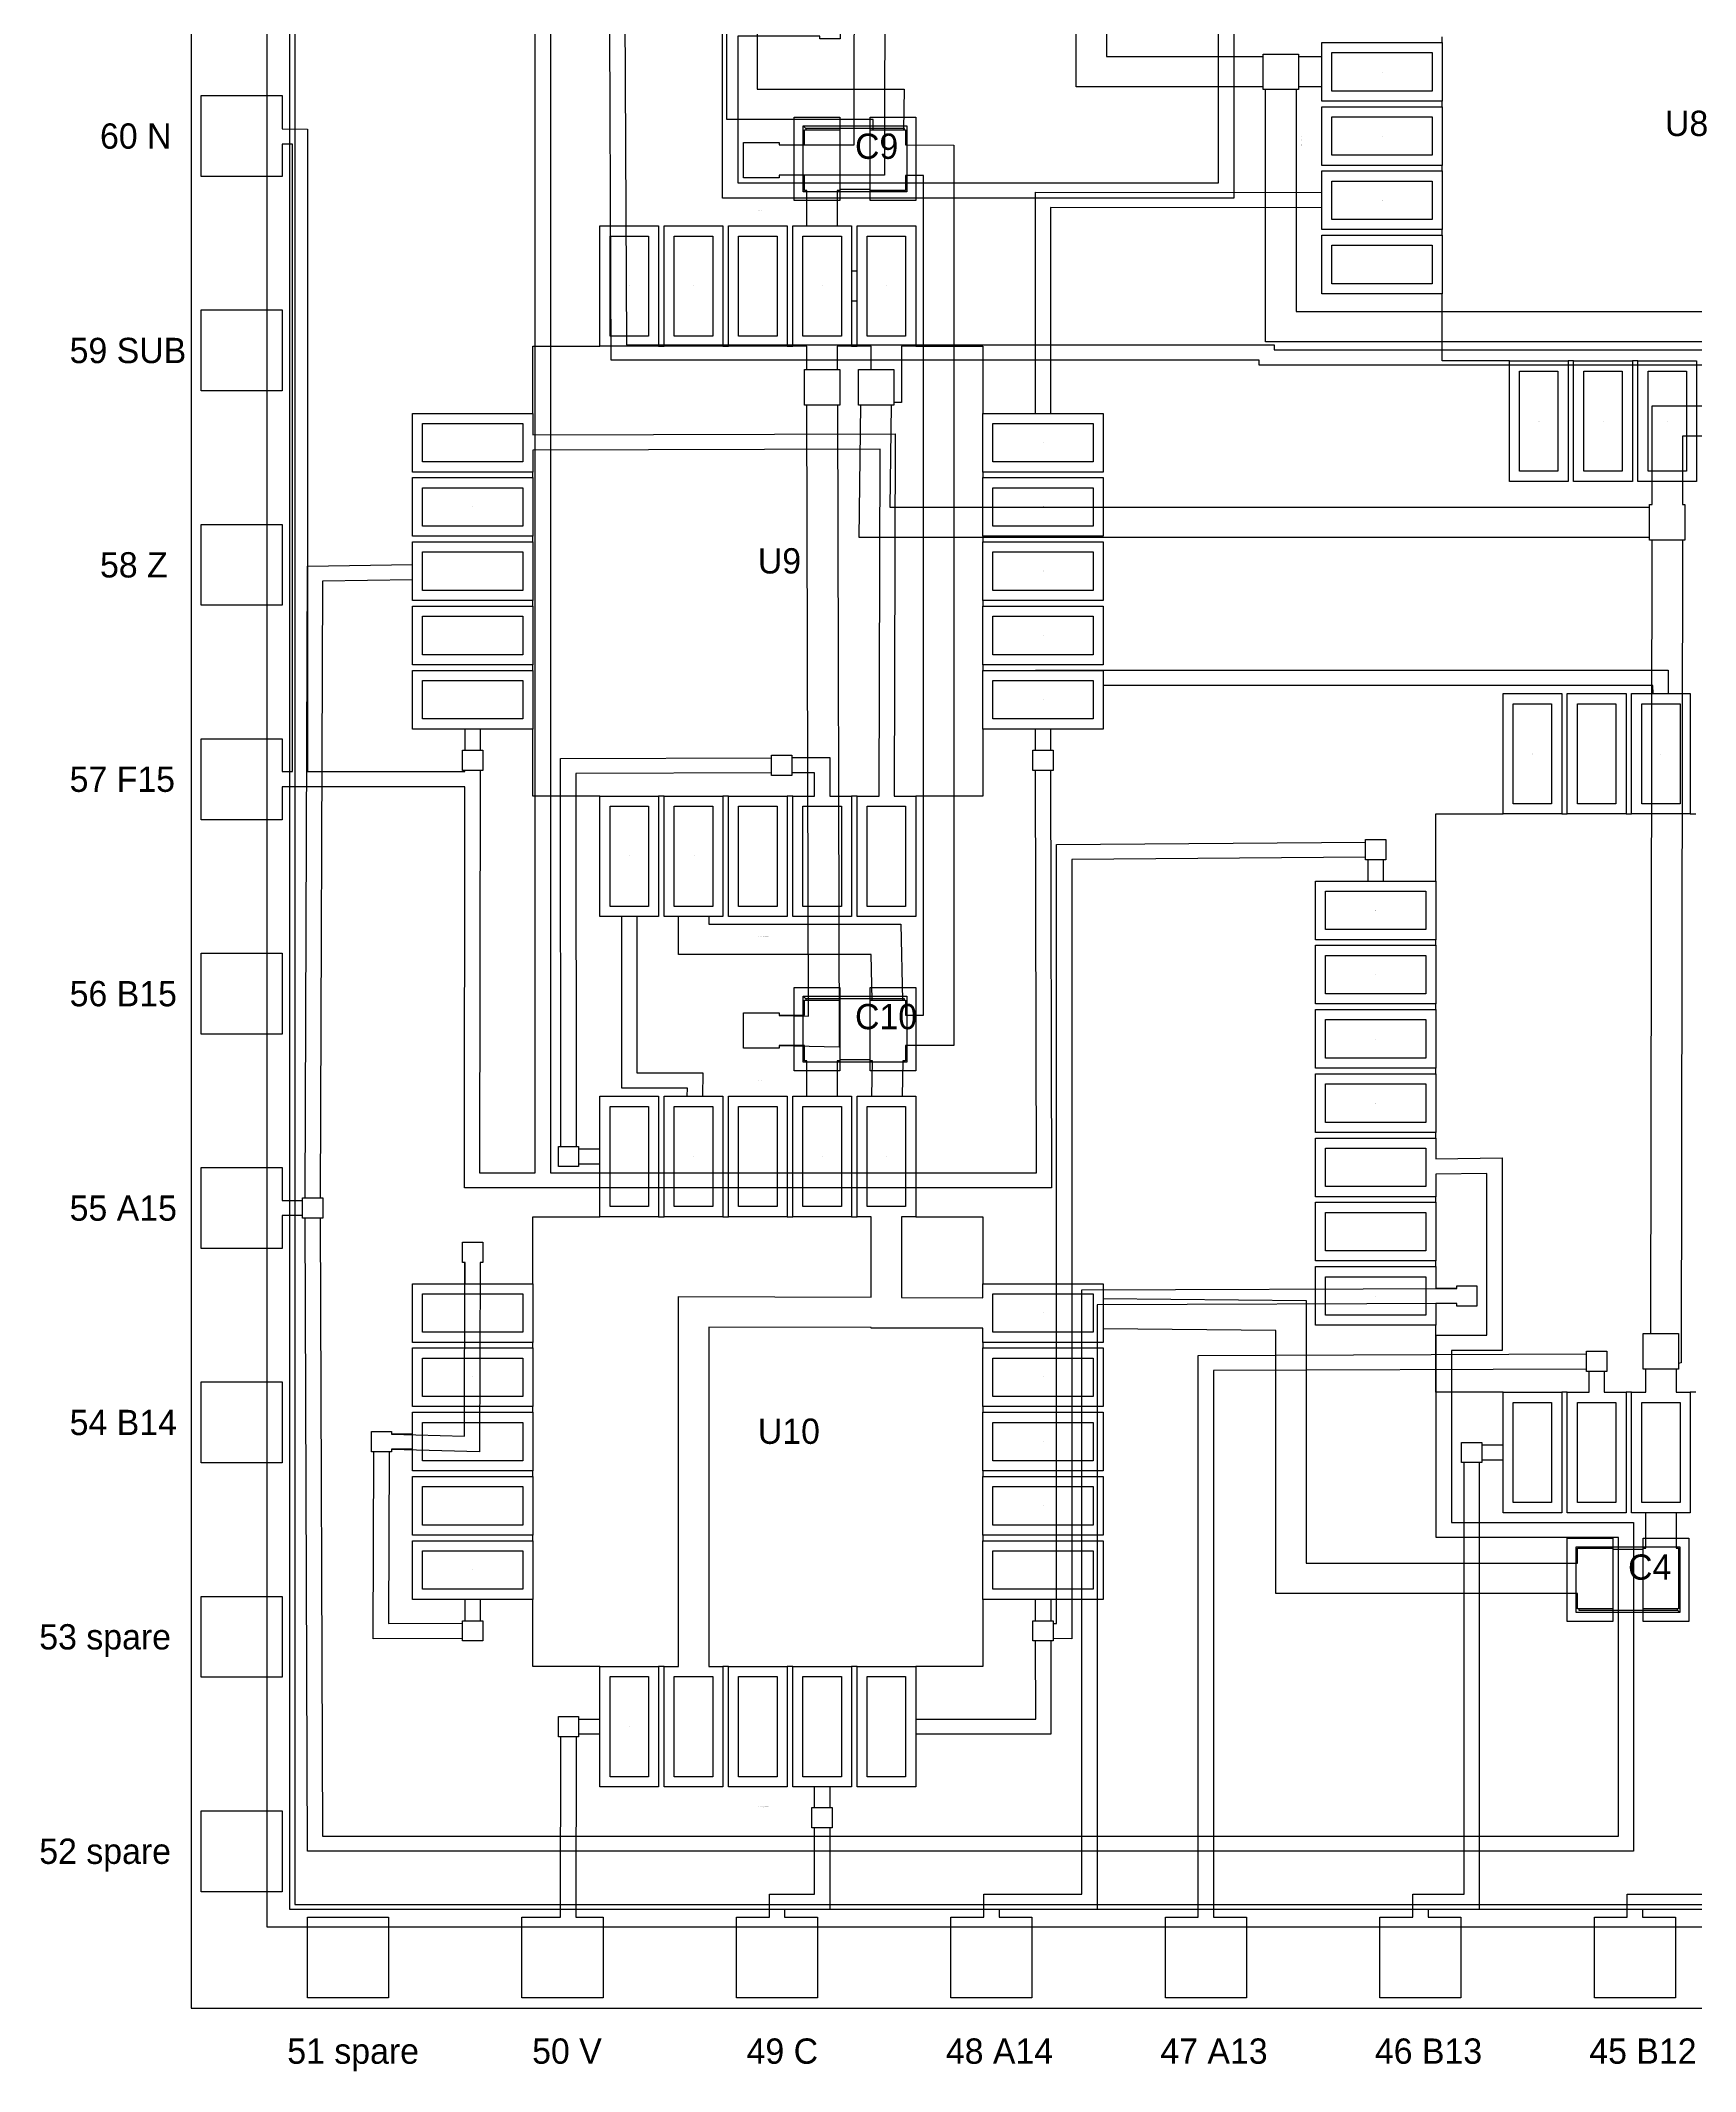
# Model space of a CAD drawing. Extents: x -40 to 39.9, y -38.3 to 38.1.
# Drawn here: x -39.97 to -7.28, y -38.25 to 1.89 of the extents above; entities that cross this region are included whole.
import ezdxf

# ---------------------------------------------------------------- set-up
doc = ezdxf.new("R2010")
doc.units = 0
for name, color, linetype in [('1st Routing Conductor', 2, 'CONTINUOUS'), ('2nd Routing Conductor', 8, 'CONTINUOUS'), ('Chip_wire_Bond', 7, 'CONTINUOUS'), ('Dimention  2', 7, 'CONTINUOUS'), ('Document 1', 7, 'CONTINUOUS'), ('Epoxy', 2, 'CONTINUOUS'), ('RefDes', 7, 'CONTINUOUS'), ('Routing Dielectric', 4, 'CONTINUOUS'), ('substrate utie', 9, 'CONTINUOUS')]:
    doc.layers.add(name, color=color, linetype=linetype)

msp = doc.modelspace()

# ---------------------------------------------------------------- linework, layer by layer
at = {"layer": '1st Routing Conductor', "color": 2}
for points in [[(-26.083, -0.126), (-25.383, -0.126), (-25.383, -0.176), (-23.9, -0.176), (-23.879, 12.842), (-23.928, 12.842), (-23.928, 13.542), (-23.228, 13.542), (-23.228, 12.842), (-23.279, 12.842), (-23.3, -0.776), (-25.383, -0.776), (-25.383, -0.826), (-26.083, -0.826)], [(-28.437, 3.722), (-28.401, -4.128), (-15.6, -4.128), (-15.6, -4.228), (0.8, -4.228), (0.8, 2.372), (-11.699, 2.372), (-11.723, 5.435), (-11.775, 5.435), (-11.775, 5.835), (-11.375, 5.835), (-11.375, 5.435), (-11.423, 5.435), (-11.401, 2.672), (1.1, 2.672), (1.1, -4.528), (-15.9, -4.528), (-15.9, -4.428), (-28.699, -4.428), (-28.737, 3.722), (-28.788, 3.722), (-28.788, 4.122), (-28.388, 4.122), (-28.388, 3.722)], [(-16.4, -1.228), (-26.5, -1.228), (-26.5, 2.272), (-24.578, 2.272), (-24.578, 2.322), (-24.178, 2.322), (-24.178, 1.922), (-24.578, 1.922), (-24.578, 1.972), (-26.2, 1.972), (-26.2, -0.928), (-16.7, -0.928), (-16.7, 3.871), (-13.67, 3.889), (-13.67, 3.94), (-13.27, 3.94), (-13.27, 3.54), (-13.67, 3.54), (-13.67, 3.589), (-16.4, 3.573)], [(-15.77, -4.07), (-15.77, 0.92), (-15.82, 0.92), (-15.82, 1.62), (-15.12, 1.62), (-15.12, 0.92), (-15.17, 0.92), (-15.17, -3.47), (-0.06, -3.47), (-0.06, -3.42), (0.639, -3.42), (0.639, -4.12), (-0.06, -4.12), (-0.06, -4.07)], [(-35.5, -5.038), (-36.8, -5.038), (-36.8, -3.438), (-35.5, -3.438), (-35.2, -3.438), (-35.2, -5.038)], [(-24.832, -5.316), (-24.883, -5.316), (-24.883, -4.616), (-24.183, -4.616), (-24.183, -5.316), (-24.232, -5.316), (-24.199, -18.005), (-25.383, -17.984), (-25.383, -18.028), (-26.083, -18.028), (-26.083, -17.328), (-25.383, -17.328), (-25.383, -17.384), (-24.801, -17.395)], [(-35.5, -7.675), (-35.2, -7.675), (-35.2, -9.275), (-35.5, -9.275), (-36.8, -9.275), (-36.8, -7.675)], [(-25.533, -12.236), (-25.133, -12.236), (-25.133, -12.636), (-25.533, -12.636), (-25.533, -12.587), (-29.4, -12.6), (-29.393, -19.968), (-29.343, -19.968), (-29.343, -20.368), (-29.743, -20.368), (-29.743, -19.968), (-29.693, -19.968), (-29.7, -12.3), (-25.533, -12.287)], [(-19.6, -29.703), (-19.968, -29.696), (-19.968, -29.743), (-20.368, -29.743), (-20.368, -29.343), (-19.968, -29.343), (-19.968, -29.396), (-19.9, -29.397), (-19.9, -14.001), (-13.795, -13.955), (-13.795, -13.904), (-13.395, -13.904), (-13.395, -14.304), (-13.795, -14.304), (-13.795, -14.255), (-19.6, -14.299)], [(-35.5, -17.75), (-36.8, -17.75), (-36.8, -16.15), (-35.5, -16.15), (-35.2, -16.15), (-35.2, -17.75)], [(-36.8, -21.988), (-36.8, -20.388), (-35.5, -20.388), (-35.2, -20.388), (-35.2, -21.038), (-34.8, -21.038), (-34.8, -20.988), (-34.4, -20.988), (-34.4, -21.388), (-34.8, -21.388), (-34.8, -21.338), (-35.2, -21.338), (-35.2, -21.988), (-35.5, -21.988)], [(-33.438, -26.003), (-33.438, -25.603), (-33.038, -25.603), (-33.038, -25.658), (-31.6, -25.696), (-31.589, -22.263), (-31.638, -22.263), (-31.638, -21.863), (-31.238, -21.863), (-31.238, -22.263), (-31.289, -22.263), (-31.3, -26.004), (-33.038, -25.958), (-33.038, -26.003), (-33.089, -26.003), (-33.1, -29.399), (-31.638, -29.394), (-31.638, -29.343), (-31.238, -29.343), (-31.238, -29.743), (-31.638, -29.743), (-31.638, -29.694), (-33.4, -29.701), (-33.389, -26.003)], [(-21.338, -34.75), (-19.4, -34.75), (-19.4, -22.801), (-11.995, -22.775), (-11.995, -22.724), (-11.595, -22.724), (-11.595, -23.124), (-11.995, -23.124), (-11.995, -23.075), (-19.1, -23.099), (-19.1, -35.05), (-21.038, -35.05), (-21.038, -35.2), (-20.388, -35.2), (-20.388, -35.5), (-20.388, -36.8), (-21.988, -36.8), (-21.988, -35.5), (-21.988, -35.2), (-21.338, -35.2)], [(-17.1, -24.101), (-9.43, -24.07), (-9.43, -24.019), (-9.03, -24.019), (-9.03, -24.419), (-9.43, -24.419), (-9.43, -24.37), (-16.8, -24.399), (-16.8, -35.2), (-16.15, -35.2), (-16.15, -35.5), (-16.15, -36.8), (-17.75, -36.8), (-17.75, -35.5), (-17.75, -35.2), (-17.1, -35.2)], [(-36.8, -26.225), (-36.8, -24.625), (-35.5, -24.625), (-35.2, -24.625), (-35.2, -26.225), (-35.5, -26.225)], [(-11.85, -34.75), (-11.85, -26.219), (-11.9, -26.219), (-11.9, -25.819), (-11.5, -25.819), (-11.5, -26.219), (-11.55, -26.219), (-11.55, -35.05), (-12.562, -35.05), (-12.562, -35.2), (-11.912, -35.2), (-11.912, -35.5), (-11.912, -36.8), (-13.512, -36.8), (-13.512, -35.5), (-13.512, -35.2), (-12.862, -35.2), (-12.862, -34.75)], [(-8.625, -35.2), (-8.625, -34.75), (-5.57, -34.75), (-5.57, -28.019), (-5.62, -28.019), (-5.62, -27.619), (-5.22, -27.619), (-5.22, -28.019), (-5.27, -28.019), (-5.27, -35.05), (-8.325, -35.05), (-8.325, -35.2), (-7.675, -35.2), (-7.675, -35.5), (-7.675, -36.8), (-9.275, -36.8), (-9.275, -35.5), (-9.275, -35.2)], [(-35.2, -30.462), (-35.5, -30.462), (-36.8, -30.462), (-36.8, -28.862), (-35.5, -28.862), (-35.2, -28.862)], [(-29.699, -35.2), (-29.693, -31.638), (-29.743, -31.638), (-29.743, -31.238), (-29.343, -31.238), (-29.343, -31.638), (-29.393, -31.638), (-29.399, -35.2), (-28.862, -35.2), (-28.862, -35.5), (-28.862, -36.8), (-30.463, -36.8), (-30.463, -35.5), (-30.463, -35.2)], [(-36.8, -33.1), (-35.5, -33.1), (-35.2, -33.1), (-35.2, -34.7), (-35.5, -34.7), (-36.8, -34.7)], [(-24.683, -33.438), (-24.733, -33.438), (-24.733, -33.038), (-24.333, -33.038), (-24.333, -33.438), (-24.383, -33.438), (-24.383, -35.05), (-25.275, -35.05), (-25.275, -35.2), (-24.625, -35.2), (-24.625, -35.5), (-24.625, -36.8), (-26.225, -36.8), (-26.225, -35.5), (-26.225, -35.2), (-25.575, -35.2), (-25.575, -34.75), (-24.683, -34.75)], [(-34.7, -36.8), (-34.7, -35.5), (-34.7, -35.2), (-33.1, -35.2), (-33.1, -35.5), (-33.1, -36.8)]]:
    msp.add_lwpolyline(points, close=True, dxfattribs=at)
for points in [[(-29.9, 5.209), (-29.9, -20.491), (-20.3, -20.491), (-20.318, -12.541), (-20.368, -12.541), (-20.368, -12.141), (-19.968, -12.141), (-19.968, -12.541), (-20.018, -12.541), (-20, -20.791), (-30.2, -20.791), (-31.6, -20.791), (-31.589, -12.862), (-34.7, -12.862), (-35.2, -12.862), (-35.2, -13.512), (-35.5, -13.512), (-36.8, -13.512), (-36.8, -11.912), (-35.5, -11.912), (-35.2, -11.912), (-35.2, -12.562), (-35, -12.562), (-35, -0.161), (-35.2, -0.159), (-35.2, -0.8), (-35.5, -0.8), (-36.8, -0.8), (-36.8, 0.8), (-35.5, 0.8), (-35.2, 0.8), (-35.2, 0.141), (-34.7, 0.137), (-34.7, -12.562), (-31.595, -12.562), (-31.595, -12.541), (-31.638, -12.541), (-31.638, -12.141), (-31.238, -12.141), (-31.238, -12.541), (-31.288, -12.541), (-31.3, -20.491), (-30.2, -20.491), (-30.2, 5.509)], [(-4.245, -5.935), (-7.535, -5.935), (-7.535, -7.285), (-7.485, -7.285), (-7.485, -7.985), (-7.536, -7.985), (-7.56, -24.248), (-7.61, -24.258), (-7.61, -24.369), (-8.31, -24.369), (-8.31, -23.669), (-8.159, -23.669), (-8.136, -7.985), (-8.185, -7.985), (-8.185, -7.935), (-23.804, -7.935), (-23.768, -5.316), (-23.813, -5.316), (-23.813, -4.616), (-23.113, -4.616), (-23.113, -5.316), (-23.168, -5.316), (-23.196, -7.335), (-8.185, -7.335), (-8.185, -7.285), (-8.135, -7.285), (-8.135, -5.335), (-4.245, -5.335)]]:
    msp.add_lwpolyline(points, dxfattribs=at)
at = {"layer": '2nd Routing Conductor', "color": 8}
for points in [[(-18.913, 5.267), (-18.913, 1.57), (-15.82, 1.57), (-15.82, 1.62), (-15.12, 1.62), (-15.12, 1.57), (-14.66, 1.57), (-14.66, 1.85), (-12.28, 1.85), (-12.28, 0.69), (-14.66, 0.69), (-14.66, 0.97), (-15.12, 0.97), (-15.12, 0.92), (-15.82, 0.92), (-15.82, 0.97), (-19.513, 0.97), (-19.513, 5.267)], [(-25.818, 2.732), (-25.818, 0.924), (-22.914, 0.924), (-22.925, 0.124), (-22.883, 0.124), (-22.883, -0.177), (-21.933, -0.179), (-21.933, -17.978), (-22.883, -17.978), (-22.883, -18.278), (-22.94, -18.278), (-22.949, -18.978), (-22.683, -18.978), (-22.683, -21.358), (-22.963, -21.358), (-22.963, -22.953), (-21.358, -22.959), (-21.358, -22.683), (-18.978, -22.683), (-18.978, -22.974), (-14.968, -23.012), (-14.968, -28.209), (-9.61, -28.209), (-9.61, -27.909), (-8.91, -27.909), (-8.91, -29.109), (-9.61, -29.109), (-9.61, -28.809), (-15.568, -28.809), (-15.568, -23.606), (-18.978, -23.574), (-18.978, -23.843), (-21.358, -23.843), (-21.358, -23.563), (-23.563, -23.563), (-23.563, -23.551), (-26.773, -23.539), (-26.773, -30.248), (-26.493, -30.248), (-26.493, -32.628), (-27.653, -32.628), (-27.653, -30.248), (-27.373, -30.248), (-27.373, -22.937), (-23.563, -22.951), (-23.563, -21.358), (-23.843, -21.358), (-23.843, -18.978), (-23.549, -18.978), (-23.54, -18.278), (-23.583, -18.278), (-23.583, -17.078), (-23.546, -17.078), (-23.566, -16.178), (-27.373, -16.178), (-27.373, -15.426), (-27.653, -15.426), (-27.653, -13.046), (-26.493, -13.046), (-26.493, -15.426), (-26.773, -15.426), (-26.773, -15.578), (-22.98, -15.578), (-22.946, -17.078), (-22.883, -17.078), (-22.883, -17.378), (-22.533, -17.378), (-22.533, -0.777), (-22.883, -0.777), (-22.883, -1.076), (-23.583, -1.076), (-23.583, 0.124), (-23.525, 0.124), (-23.522, 0.324), (-26.418, 0.324), (-26.418, 2.732)]]:
    msp.add_lwpolyline(points, dxfattribs=at)
for points in [[(-12.28, 0.58), (-12.28, -0.58), (-14.66, -0.58), (-14.66, 0.58)], [(-24.883, 0.124), (-24.183, 0.124), (-24.183, -1.076), (-24.233, -1.076), (-24.233, -1.776), (-23.953, -1.776), (-23.953, -2.666), (-23.843, -2.666), (-23.843, -1.776), (-22.683, -1.776), (-22.683, -4.156), (-22.963, -4.156), (-22.963, -5.266), (-23.113, -5.266), (-23.113, -5.316), (-23.813, -5.316), (-23.813, -4.616), (-23.563, -4.616), (-23.563, -4.156), (-23.843, -4.156), (-23.843, -3.266), (-23.953, -3.266), (-23.953, -4.156), (-24.233, -4.156), (-24.233, -4.616), (-24.183, -4.616), (-24.183, -5.316), (-24.883, -5.316), (-24.883, -4.616), (-24.833, -4.616), (-24.833, -4.156), (-25.113, -4.156), (-25.113, -1.776), (-24.833, -1.776), (-24.833, -1.076), (-24.883, -1.076), (-24.883, -0.776), (-25.383, -0.776), (-25.383, -0.826), (-26.083, -0.826), (-26.083, -0.126), (-25.383, -0.126), (-25.383, -0.176), (-24.883, -0.176)], [(-14.66, -0.69), (-12.28, -0.69), (-12.28, -1.85), (-14.66, -1.85), (-14.66, -1.418), (-20.018, -1.411), (-20.018, -5.481), (-18.978, -5.481), (-18.978, -6.641), (-21.358, -6.641), (-21.358, -5.481), (-20.318, -5.481), (-20.318, -1.111), (-14.66, -1.118)], [(-28.923, -1.776), (-27.763, -1.776), (-27.763, -4.156), (-28.923, -4.156)], [(-27.653, -1.776), (-26.493, -1.776), (-26.493, -4.156), (-27.653, -4.156)], [(-26.383, -1.776), (-25.223, -1.776), (-25.223, -4.156), (-26.383, -4.156)], [(-12.28, -1.96), (-12.28, -3.12), (-14.66, -3.12), (-14.66, -1.96)], [(-9.795, -4.445), (-9.795, -6.825), (-10.955, -6.825), (-10.955, -4.445)], [(-8.525, -4.445), (-8.525, -6.825), (-9.685, -6.825), (-9.685, -4.445)], [(-8.415, -6.825), (-8.415, -4.445), (-7.255, -4.445), (-7.255, -6.825), (-7.535, -6.825), (-7.535, -7.285), (-7.485, -7.285), (-7.485, -7.985), (-8.185, -7.985), (-8.185, -7.285), (-8.135, -7.285), (-8.135, -6.825)], [(-30.248, -6.641), (-32.628, -6.641), (-32.628, -5.481), (-30.248, -5.481), (-30.248, -5.907), (-23.088, -5.886), (-23.109, -13.046), (-22.683, -13.046), (-22.683, -15.426), (-23.843, -15.426), (-23.843, -13.046), (-23.409, -13.046), (-23.388, -6.186), (-30.248, -6.207)], [(-32.628, -6.751), (-30.248, -6.751), (-30.248, -7.911), (-32.628, -7.911)], [(-21.358, -6.751), (-18.978, -6.751), (-18.978, -7.911), (-21.358, -7.911)], [(-32.628, -8.47), (-32.628, -8.021), (-30.248, -8.021), (-30.248, -9.181), (-32.628, -9.181), (-32.628, -8.77), (-34.401, -8.798), (-34.449, -20.988), (-34.4, -20.988), (-34.4, -21.388), (-34.449, -21.388), (-34.401, -33.6), (-8.8, -33.6), (-8.8, -27.7), (-12.4, -27.7), (-12.4, -23.7), (-11.4, -23.7), (-11.4, -20.502), (-12.405, -20.517), (-12.405, -20.964), (-14.785, -20.964), (-14.785, -19.804), (-12.405, -19.804), (-12.405, -20.217), (-11.1, -20.198), (-11.1, -24), (-12.1, -24), (-12.1, -27.4), (-8.5, -27.4), (-8.5, -33.9), (-34.699, -33.9), (-34.749, -21.388), (-34.8, -21.388), (-34.8, -20.988), (-34.749, -20.988), (-34.699, -8.502)], [(-21.358, -8.021), (-18.978, -8.021), (-18.978, -9.181), (-21.358, -9.181)], [(-32.628, -9.291), (-30.248, -9.291), (-30.248, -10.451), (-32.628, -10.451)], [(-21.358, -9.291), (-18.978, -9.291), (-18.978, -10.451), (-21.358, -10.451)], [(-32.628, -10.561), (-30.248, -10.561), (-30.248, -11.721), (-31.288, -11.721), (-31.288, -12.141), (-31.238, -12.141), (-31.238, -12.541), (-31.638, -12.541), (-31.638, -12.141), (-31.588, -12.141), (-31.588, -11.721), (-32.628, -11.721)], [(-20.018, -12.141), (-19.968, -12.141), (-19.968, -12.541), (-20.368, -12.541), (-20.368, -12.141), (-20.318, -12.141), (-20.318, -11.721), (-21.358, -11.721), (-21.358, -10.561), (-20.318, -10.561), (-20.318, -10.559), (-7.819, -10.559), (-7.816, -11.019), (-7.38, -11.019), (-7.38, -13.399), (-8.54, -13.399), (-8.54, -11.019), (-8.116, -11.019), (-8.117, -10.859), (-18.978, -10.859), (-18.978, -11.721), (-20.018, -11.721)], [(-9.92, -13.399), (-11.08, -13.399), (-11.08, -11.019), (-9.92, -11.019)], [(-8.65, -13.399), (-9.81, -13.399), (-9.81, -11.019), (-8.65, -11.019)], [(-25.133, -12.286), (-24.383, -12.286), (-24.383, -13.046), (-23.953, -13.046), (-23.953, -15.426), (-25.113, -15.426), (-25.113, -13.046), (-24.683, -13.046), (-24.683, -12.586), (-25.133, -12.586), (-25.133, -12.636), (-25.533, -12.636), (-25.533, -12.236), (-25.133, -12.236)], [(-28.493, -15.426), (-28.923, -15.426), (-28.923, -13.046), (-27.763, -13.046), (-27.763, -15.426), (-28.193, -15.426), (-28.193, -18.518), (-26.89, -18.518), (-26.899, -18.978), (-26.493, -18.978), (-26.493, -21.358), (-27.653, -21.358), (-27.653, -18.978), (-27.199, -18.978), (-27.196, -18.818), (-28.493, -18.818)], [(-26.383, -13.046), (-25.223, -13.046), (-25.223, -15.426), (-26.383, -15.426)], [(-13.395, -14.304), (-13.445, -14.304), (-13.445, -14.724), (-12.405, -14.724), (-12.405, -15.884), (-14.785, -15.884), (-14.785, -14.724), (-13.745, -14.724), (-13.745, -14.304), (-13.795, -14.304), (-13.795, -13.904), (-13.395, -13.904)], [(-12.405, -17.154), (-14.785, -17.154), (-14.785, -15.994), (-12.405, -15.994)], [(-24.883, -17.078), (-24.183, -17.078), (-24.183, -18.278), (-24.233, -18.278), (-24.233, -18.978), (-23.953, -18.978), (-23.953, -21.358), (-25.113, -21.358), (-25.113, -18.978), (-24.833, -18.978), (-24.833, -18.278), (-24.883, -18.278), (-24.883, -17.978), (-25.383, -17.978), (-25.383, -18.028), (-26.083, -18.028), (-26.083, -17.328), (-25.383, -17.328), (-25.383, -17.378), (-24.883, -17.378)], [(-12.405, -18.424), (-14.785, -18.424), (-14.785, -17.264), (-12.405, -17.264)], [(-12.405, -19.694), (-14.785, -19.694), (-14.785, -18.534), (-12.405, -18.534)], [(-27.763, -21.358), (-28.923, -21.358), (-28.923, -20.318), (-29.343, -20.318), (-29.343, -20.368), (-29.743, -20.368), (-29.743, -19.968), (-29.343, -19.968), (-29.343, -20.018), (-28.923, -20.018), (-28.923, -18.978), (-27.763, -18.978)], [(-26.383, -18.978), (-25.223, -18.978), (-25.223, -21.358), (-26.383, -21.358)], [(-12.405, -22.234), (-14.785, -22.234), (-14.785, -21.074), (-12.405, -21.074)], [(-31.638, -21.863), (-31.238, -21.863), (-31.238, -22.263), (-31.288, -22.263), (-31.288, -22.683), (-30.248, -22.683), (-30.248, -23.843), (-32.628, -23.843), (-32.628, -22.683), (-31.588, -22.683), (-31.588, -22.263), (-31.638, -22.263)], [(-11.995, -22.724), (-11.595, -22.724), (-11.595, -23.124), (-11.995, -23.124), (-11.995, -23.074), (-12.405, -23.074), (-12.405, -23.504), (-14.785, -23.504), (-14.785, -22.344), (-12.405, -22.344), (-12.405, -22.774), (-11.995, -22.774)], [(-8.26, -24.369), (-8.31, -24.369), (-8.31, -23.669), (-7.61, -23.669), (-7.61, -24.369), (-7.66, -24.369), (-7.66, -24.829), (-7.38, -24.829), (-7.38, -27.209), (-7.66, -27.209), (-7.66, -27.909), (-7.61, -27.909), (-7.61, -29.109), (-8.31, -29.109), (-8.31, -27.909), (-8.26, -27.909), (-8.26, -27.209), (-8.54, -27.209), (-8.54, -24.829), (-8.26, -24.829)], [(-32.628, -23.953), (-30.248, -23.953), (-30.248, -25.113), (-32.628, -25.113)], [(-21.358, -23.953), (-18.978, -23.953), (-18.978, -25.113), (-21.358, -25.113)], [(-9.03, -24.419), (-9.08, -24.419), (-9.08, -24.829), (-8.65, -24.829), (-8.65, -27.209), (-9.81, -27.209), (-9.81, -24.829), (-9.38, -24.829), (-9.38, -24.419), (-9.43, -24.419), (-9.43, -24.019), (-9.03, -24.019)], [(-11.5, -25.869), (-11.08, -25.869), (-11.08, -24.829), (-9.92, -24.829), (-9.92, -27.209), (-11.08, -27.209), (-11.08, -26.169), (-11.5, -26.169), (-11.5, -26.219), (-11.9, -26.219), (-11.9, -25.819), (-11.5, -25.819)], [(-32.628, -25.953), (-33.038, -25.953), (-33.038, -26.003), (-33.438, -26.003), (-33.438, -25.603), (-33.038, -25.603), (-33.038, -25.653), (-32.628, -25.653), (-32.628, -25.223), (-30.248, -25.223), (-30.248, -26.383), (-32.628, -26.383)], [(-21.358, -25.223), (-18.978, -25.223), (-18.978, -26.383), (-21.358, -26.383)], [(-32.628, -26.493), (-30.248, -26.493), (-30.248, -27.653), (-32.628, -27.653)], [(-21.358, -26.493), (-18.978, -26.493), (-18.978, -27.653), (-21.358, -27.653)], [(-31.288, -29.343), (-31.238, -29.343), (-31.238, -29.743), (-31.638, -29.743), (-31.638, -29.343), (-31.588, -29.343), (-31.588, -28.923), (-32.628, -28.923), (-32.628, -27.763), (-30.248, -27.763), (-30.248, -28.923), (-31.288, -28.923)], [(-20.318, -28.923), (-21.358, -28.923), (-21.358, -27.763), (-18.978, -27.763), (-18.978, -28.923), (-20.017, -28.923), (-20.016, -29.343), (-19.968, -29.343), (-19.968, -29.743), (-20.016, -29.743), (-20.013, -31.588), (-22.683, -31.588), (-22.683, -32.628), (-23.843, -32.628), (-23.843, -30.248), (-22.683, -30.248), (-22.683, -31.288), (-20.313, -31.288), (-20.316, -29.743), (-20.368, -29.743), (-20.368, -29.343), (-20.318, -29.343)], [(-29.343, -31.638), (-29.743, -31.638), (-29.743, -31.238), (-29.343, -31.238), (-29.343, -31.288), (-28.923, -31.288), (-28.923, -30.248), (-27.763, -30.248), (-27.763, -32.628), (-28.923, -32.628), (-28.923, -31.588), (-29.343, -31.588)], [(-26.383, -30.248), (-25.223, -30.248), (-25.223, -32.628), (-26.383, -32.628)], [(-24.383, -33.038), (-24.333, -33.038), (-24.333, -33.438), (-24.733, -33.438), (-24.733, -33.038), (-24.683, -33.038), (-24.683, -32.628), (-25.113, -32.628), (-25.113, -30.248), (-23.953, -30.248), (-23.953, -32.628), (-24.383, -32.628)]]:
    msp.add_lwpolyline(points, close=True, dxfattribs=at)
at = {"layer": 'Chip_wire_Bond', "color": 7}
for points in [[(-14.46, 1.65), (-12.48, 1.65), (-12.48, 0.89), (-14.46, 0.89)], [(-14.46, 0.38), (-12.48, 0.38), (-12.48, -0.38), (-14.46, -0.38)], [(-14.46, -0.89), (-12.48, -0.89), (-12.48, -1.65), (-14.46, -1.65)], [(-28.723, -3.956), (-28.723, -1.976), (-27.963, -1.976), (-27.963, -3.956)], [(-26.693, -3.956), (-27.453, -3.956), (-27.453, -1.976), (-26.693, -1.976)], [(-26.183, -3.956), (-26.183, -1.976), (-25.423, -1.976), (-25.423, -3.956)], [(-24.913, -3.956), (-24.913, -1.976), (-24.153, -1.976), (-24.153, -3.956)], [(-23.643, -3.956), (-23.643, -1.976), (-22.883, -1.976), (-22.883, -3.956)], [(-14.46, -2.16), (-12.48, -2.16), (-12.48, -2.92), (-14.46, -2.92)], [(-10.755, -4.645), (-9.995, -4.645), (-9.995, -6.625), (-10.755, -6.625)], [(-9.485, -4.645), (-8.725, -4.645), (-8.725, -6.625), (-9.485, -6.625)], [(-8.215, -6.625), (-8.215, -4.645), (-7.455, -4.645), (-7.455, -6.625)], [(-32.428, -6.441), (-32.428, -5.681), (-30.448, -5.681), (-30.448, -6.441)], [(-21.158, -6.441), (-21.158, -5.681), (-19.178, -5.681), (-19.178, -6.441)], [(-32.428, -7.711), (-32.428, -6.951), (-30.448, -6.951), (-30.448, -7.711)], [(-21.158, -7.711), (-21.158, -6.951), (-19.178, -6.951), (-19.178, -7.711)], [(-32.428, -8.981), (-32.428, -8.221), (-30.448, -8.221), (-30.448, -8.981)], [(-21.158, -8.981), (-21.158, -8.221), (-19.178, -8.221), (-19.178, -8.981)], [(-32.428, -10.251), (-32.428, -9.491), (-30.448, -9.491), (-30.448, -10.251)], [(-21.158, -10.251), (-21.158, -9.491), (-19.178, -9.491), (-19.178, -10.251)], [(-32.428, -11.521), (-32.428, -10.761), (-30.448, -10.761), (-30.448, -11.521)], [(-21.158, -11.521), (-21.158, -10.761), (-19.178, -10.761), (-19.178, -11.521)], [(-10.12, -11.219), (-10.12, -13.199), (-10.88, -13.199), (-10.88, -11.219)], [(-9.61, -11.219), (-8.85, -11.219), (-8.85, -13.199), (-9.61, -13.199)], [(-7.58, -11.219), (-7.58, -13.199), (-8.34, -13.199), (-8.34, -11.219)], [(-28.723, -15.226), (-28.723, -13.246), (-27.963, -13.246), (-27.963, -15.226)], [(-27.453, -15.226), (-27.453, -13.246), (-26.693, -13.246), (-26.693, -15.226)], [(-26.183, -15.226), (-26.183, -13.246), (-25.423, -13.246), (-25.423, -15.226)], [(-24.913, -15.226), (-24.913, -13.246), (-24.153, -13.246), (-24.153, -15.226)], [(-23.643, -15.226), (-23.643, -13.246), (-22.883, -13.246), (-22.883, -15.226)], [(-12.605, -14.924), (-12.605, -15.684), (-14.585, -15.684), (-14.585, -14.924)], [(-12.605, -16.194), (-12.605, -16.954), (-14.585, -16.954), (-14.585, -16.194)], [(-12.605, -17.464), (-12.605, -18.224), (-14.585, -18.224), (-14.585, -17.464)], [(-12.605, -18.734), (-12.605, -19.494), (-14.585, -19.494), (-14.585, -18.734)], [(-28.723, -21.158), (-28.723, -19.178), (-27.963, -19.178), (-27.963, -21.158)], [(-27.453, -21.158), (-27.453, -19.178), (-26.693, -19.178), (-26.693, -21.158)], [(-26.183, -21.158), (-26.183, -19.178), (-25.423, -19.178), (-25.423, -21.158)], [(-24.153, -21.158), (-24.913, -21.158), (-24.913, -19.178), (-24.153, -19.178)], [(-23.643, -21.158), (-23.643, -19.178), (-22.883, -19.178), (-22.883, -21.158)], [(-14.585, -20.004), (-12.605, -20.004), (-12.605, -20.764), (-14.585, -20.764)], [(-12.605, -21.274), (-12.605, -22.034), (-14.585, -22.034), (-14.585, -21.274)], [(-12.605, -22.544), (-12.605, -23.304), (-14.585, -23.304), (-14.585, -22.544)], [(-32.428, -23.643), (-32.428, -22.883), (-30.448, -22.883), (-30.448, -23.643)], [(-21.158, -23.643), (-21.158, -22.883), (-19.178, -22.883), (-19.178, -23.643)], [(-32.428, -24.913), (-32.428, -24.153), (-30.448, -24.153), (-30.448, -24.913)], [(-21.158, -24.913), (-21.158, -24.153), (-19.178, -24.153), (-19.178, -24.913)], [(-10.12, -25.029), (-10.12, -27.009), (-10.88, -27.009), (-10.88, -25.029)], [(-8.85, -25.029), (-8.85, -27.009), (-9.61, -27.009), (-9.61, -25.029)], [(-7.58, -25.029), (-7.58, -27.009), (-8.34, -27.009), (-8.34, -25.029)], [(-30.448, -26.183), (-32.428, -26.183), (-32.428, -25.423), (-30.448, -25.423)], [(-21.158, -26.183), (-21.158, -25.423), (-19.178, -25.423), (-19.178, -26.183)], [(-32.428, -27.453), (-32.428, -26.693), (-30.448, -26.693), (-30.448, -27.453)], [(-21.158, -27.453), (-21.158, -26.693), (-19.178, -26.693), (-19.178, -27.453)], [(-32.428, -28.723), (-32.428, -27.963), (-30.448, -27.963), (-30.448, -28.723)], [(-21.158, -28.723), (-21.158, -27.963), (-19.178, -27.963), (-19.178, -28.723)], [(-28.723, -32.428), (-28.723, -30.448), (-27.963, -30.448), (-27.963, -32.428)], [(-27.453, -32.428), (-27.453, -30.448), (-26.693, -30.448), (-26.693, -32.428)], [(-25.423, -32.428), (-26.183, -32.428), (-26.183, -30.448), (-25.423, -30.448)], [(-24.913, -32.428), (-24.913, -30.448), (-24.153, -30.448), (-24.153, -32.428)], [(-23.643, -32.428), (-23.643, -30.448), (-22.883, -30.448), (-22.883, -32.428)]]:
    msp.add_lwpolyline(points, close=True, dxfattribs=at)
at = {"layer": 'Dimention  2', "color": 7}
for points in [[(-7.255, -6.825), (-8.415, -6.825), (-8.415, -4.445), (-8.525, -4.445), (-8.525, -6.825), (-9.685, -6.825), (-9.685, -4.445), (-9.795, -4.445), (-9.795, -6.825), (-10.955, -6.825), (-10.955, -4.445), (-12.28, -4.445), (-12.28, -3.12), (-14.66, -3.12), (-14.66, -1.96), (-12.28, -1.96), (-12.28, -1.85), (-14.66, -1.85), (-14.66, -0.69), (-12.28, -0.69), (-12.28, -0.58), (-14.66, -0.58), (-14.66, 0.58), (-12.28, 0.58), (-12.28, 0.69), (-14.66, 0.69), (-14.66, 1.85), (-12.28, 1.85), (-12.28, 1.96)], [(-7.27, -24.829), (-7.38, -24.829), (-7.38, -27.209), (-8.54, -27.209), (-8.54, -24.829), (-8.65, -24.829), (-8.65, -27.209), (-9.81, -27.209), (-9.81, -24.829), (-9.92, -24.829), (-9.92, -27.209), (-11.08, -27.209), (-11.08, -24.829), (-12.405, -24.829), (-12.405, -23.504), (-14.785, -23.504), (-14.785, -22.344), (-12.405, -22.344), (-12.405, -22.234), (-14.785, -22.234), (-14.785, -21.074), (-12.405, -21.074), (-12.405, -20.964), (-14.785, -20.964), (-14.785, -19.804), (-12.405, -19.804), (-12.405, -19.694), (-14.785, -19.694), (-14.785, -18.534), (-12.405, -18.534), (-12.405, -18.424), (-14.785, -18.424), (-14.785, -17.264), (-12.405, -17.264), (-12.405, -17.154), (-14.785, -17.154), (-14.785, -15.994), (-12.405, -15.994), (-12.405, -15.884), (-14.785, -15.884), (-14.785, -14.724), (-12.405, -14.724), (-12.405, -13.399), (-11.08, -13.399), (-11.08, -11.019), (-9.92, -11.019), (-9.92, -13.399), (-9.81, -13.399), (-9.81, -11.019), (-8.65, -11.019), (-8.65, -13.399), (-8.54, -13.399), (-8.54, -11.019), (-7.38, -11.019), (-7.38, -13.399), (-7.27, -13.399)]]:
    msp.add_lwpolyline(points, dxfattribs=at)
for points in [[(-30.248, -13.046), (-30.248, -11.721), (-32.628, -11.721), (-32.628, -10.561), (-30.248, -10.561), (-30.248, -10.451), (-32.628, -10.451), (-32.628, -9.291), (-30.248, -9.291), (-30.248, -9.181), (-32.628, -9.181), (-32.628, -8.021), (-30.248, -8.021), (-30.248, -7.911), (-32.628, -7.911), (-32.628, -6.751), (-30.248, -6.751), (-30.248, -6.641), (-32.628, -6.641), (-32.628, -5.481), (-30.248, -5.481), (-30.248, -4.156), (-28.923, -4.156), (-28.923, -1.776), (-27.763, -1.776), (-27.763, -4.156), (-27.653, -4.156), (-27.653, -1.776), (-26.493, -1.776), (-26.493, -4.156), (-26.383, -4.156), (-26.383, -1.776), (-25.223, -1.776), (-25.223, -4.156), (-25.113, -4.156), (-25.113, -1.776), (-23.953, -1.776), (-23.953, -4.156), (-23.843, -4.156), (-23.843, -1.776), (-22.683, -1.776), (-22.683, -4.156), (-21.358, -4.156), (-21.358, -5.481), (-18.978, -5.481), (-18.978, -6.641), (-21.358, -6.641), (-21.358, -6.751), (-18.978, -6.751), (-18.978, -7.911), (-21.358, -7.911), (-21.358, -8.021), (-18.978, -8.021), (-18.978, -9.181), (-21.358, -9.181), (-21.358, -9.291), (-18.978, -9.291), (-18.978, -10.451), (-21.358, -10.451), (-21.358, -10.561), (-18.978, -10.561), (-18.978, -11.721), (-21.358, -11.721), (-21.358, -13.046), (-22.683, -13.046), (-22.683, -15.426), (-23.843, -15.426), (-23.843, -13.046), (-23.953, -13.046), (-23.953, -15.426), (-25.113, -15.426), (-25.113, -13.046), (-25.223, -13.046), (-25.223, -15.426), (-26.383, -15.426), (-26.383, -13.046), (-26.493, -13.046), (-26.493, -15.426), (-27.653, -15.426), (-27.653, -13.046), (-27.763, -13.046), (-27.763, -15.426), (-28.573, -15.426), (-28.923, -15.426), (-28.923, -15.076), (-28.923, -13.046)], [(-32.628, -28.923), (-32.628, -27.763), (-30.248, -27.763), (-30.248, -27.653), (-32.628, -27.653), (-32.628, -26.493), (-30.248, -26.493), (-30.248, -26.383), (-32.628, -26.383), (-32.628, -25.223), (-30.248, -25.223), (-30.248, -25.113), (-32.628, -25.113), (-32.628, -23.953), (-30.248, -23.953), (-30.248, -23.843), (-32.628, -23.843), (-32.628, -22.683), (-30.248, -22.683), (-30.248, -21.358), (-28.923, -21.358), (-28.923, -18.978), (-27.763, -18.978), (-27.763, -21.358), (-27.653, -21.358), (-27.653, -18.978), (-26.493, -18.978), (-26.493, -21.358), (-26.383, -21.358), (-26.383, -18.978), (-25.223, -18.978), (-25.223, -21.358), (-25.113, -21.358), (-25.113, -18.978), (-23.953, -18.978), (-23.953, -21.358), (-23.843, -21.358), (-23.843, -18.978), (-22.683, -18.978), (-22.683, -21.358), (-21.358, -21.358), (-21.358, -22.683), (-18.978, -22.683), (-18.978, -23.843), (-21.358, -23.843), (-21.358, -23.953), (-18.978, -23.953), (-18.978, -25.113), (-21.358, -25.113), (-21.358, -25.223), (-18.978, -25.223), (-18.978, -26.383), (-21.358, -26.383), (-21.358, -26.493), (-18.978, -26.493), (-18.978, -27.653), (-21.358, -27.653), (-21.358, -27.763), (-18.978, -27.763), (-18.978, -28.923), (-21.358, -28.923), (-21.358, -30.248), (-22.683, -30.248), (-22.683, -32.628), (-23.843, -32.628), (-23.843, -30.248), (-23.953, -30.248), (-23.953, -32.628), (-25.113, -32.628), (-25.113, -30.248), (-25.223, -30.248), (-25.223, -32.628), (-26.383, -32.628), (-26.383, -30.248), (-26.493, -30.248), (-26.493, -32.628), (-27.653, -32.628), (-27.653, -30.248), (-27.763, -30.248), (-27.763, -32.628), (-28.573, -32.628), (-28.923, -32.628), (-28.923, -32.278), (-28.923, -30.248), (-30.248, -30.248), (-30.248, -28.923)]]:
    msp.add_lwpolyline(points, close=True, dxfattribs=at)
at = {"layer": 'Document 1', "color": 7}
for points in [[(-35.05, 35.05), (-34.95, 34.95), (-34.95, -34.95), (34.95, -34.95), (34.95, 34.95), (-34.95, 34.95), (-35.05, 35.05), (35.05, 35.05), (35.05, -35.05), (-35.05, -35.05)], [(-24.908, 0.199), (-24.858, 0.149), (-24.858, 0.124), (-24.183, 0.124), (-24.183, -1.051), (-23.583, -1.051), (-23.583, 0.124), (-22.908, 0.124), (-22.908, 0.149), (-24.858, 0.149), (-24.908, 0.199), (-22.858, 0.199), (-22.858, -1.101), (-24.908, -1.101)], [(-24.908, -17.003), (-24.858, -17.053), (-24.858, -17.078), (-24.183, -17.078), (-24.183, -18.253), (-23.583, -18.253), (-23.583, -17.078), (-22.908, -17.078), (-22.908, -17.053), (-24.858, -17.053), (-24.908, -17.003), (-22.858, -17.003), (-22.858, -18.303), (-24.908, -18.303)], [(-7.585, -27.884), (-7.585, -29.184), (-7.635, -29.134), (-7.635, -29.109), (-8.31, -29.109), (-8.31, -27.934), (-8.91, -27.934), (-8.91, -29.109), (-9.585, -29.109), (-9.585, -29.134), (-7.635, -29.134), (-7.585, -29.184), (-9.635, -29.184), (-9.635, -27.884)]]:
    msp.add_lwpolyline(points, close=True, dxfattribs=at)
at = {"layer": 'Epoxy', "color": 2}
for points in [[(-25.083, 0.374), (-24.183, 0.374), (-24.183, -1.276), (-25.083, -1.276)], [(-23.583, -1.276), (-23.583, 0.374), (-22.683, 0.374), (-22.683, -1.276)], [(-25.083, -18.478), (-25.083, -16.828), (-24.183, -16.828), (-24.183, -18.478)], [(-23.583, -16.828), (-22.683, -16.828), (-22.683, -18.478), (-23.583, -18.478)], [(-8.91, -27.709), (-8.91, -29.359), (-9.81, -29.359), (-9.81, -27.709)], [(-7.41, -27.709), (-7.41, -29.359), (-8.31, -29.359), (-8.31, -27.709)]]:
    msp.add_lwpolyline(points, close=True, dxfattribs=at)
at = {"layer": 'Routing Dielectric', "color": 4}
msp.add_lwpolyline([(-4.438, -35.4), (-8.875, -35.4), (-17.75, -35.4), (-22.188, -35.4), (-24.406, -35.4), (-26.625, -35.4), (-28.844, -35.4), (-31.062, -35.4), (-35.5, -35.4), (-35.5, -30.969), (-35.5, -28.753), (-35.5, -26.538), (-35.5, -24.322), (-35.5, -22.106), (-35.5, -20.998), (-35.5, -19.891), (-35.5, -17.675), (-35.5, -13.244), (-35.5, -11.028), (-35.5, -8.812), (-35.5, 0.05), (-35.5, 4.481)], dxfattribs=at)
at = {"layer": 'substrate utie', "color": 9}
msp.add_lwpolyline([(-37, -37), (37, -37), (37, 37), (-37, 37)], close=True, dxfattribs=at)

# ---------------------------------------------------------------- texts
at = {"layer": 'Dimention  2', "color": 7}
for s, rotation, p in [('10', 270, (-13.47, 1.27)), ('LCC-20   8.9mm sq  1.27mm pitch', 270, (-15.06, 0)), ('11', 270, (-13.47, 0)), ('12', 270, (-13.47, -1.27)), ('13', 270, (-13.47, -2.54)), ('14', 270, (-10.375, -5.635)), ('15', 270, (-9.105, -5.635)), ('16', 270, (-7.835, -5.635)), ('18', 180, (-10.5, -12.209)), ('17', 180, (-9.23, -12.209)), ('16', 180, (-7.96, -12.209)), ('19', 180, (-13.595, -15.304)), ('20', 180, (-13.595, -16.574)), ('21', 180, (-13.595, -17.844)), ('22', 180, (-13.595, -19.114)), ('23', 180, (-13.595, -20.384)), ('24', 180, (-13.595, -21.654)), ('25', 180, (-13.595, -22.924)), ('26', 180, (-10.5, -26.019)), ('27', 180, (-9.23, -26.019)), ('28', 180, (-7.96, -26.019))]:
    msp.add_text(s, height=0.01, rotation=rotation, dxfattribs=at).set_placement(p)
for s, p in [('LCC_LCC20', (-25.803, -1.476)), ('3', (-28.343, -2.966)), ('2', (-27.073, -2.966)), ('1', (-25.803, -2.966)), ('20', (-24.533, -2.966)), ('19', (-23.263, -2.966)), ('4', (-31.438, -6.061)), ('18', (-20.168, -6.061)), ('5', (-31.438, -7.331)), ('17', (-20.168, -7.331)), ('6', (-31.438, -8.601)), ('16', (-20.168, -8.601)), ('7', (-31.438, -9.871)), ('15', (-20.168, -9.871)), ('8', (-31.438, -11.141)), ('14', (-20.168, -11.141)), ('9', (-28.343, -14.236)), ('10', (-27.073, -14.236)), ('11', (-25.803, -14.236)), ('12', (-24.533, -14.236)), ('13', (-23.263, -14.236)), ('LCC-20   8.9mm sq  1.27mm pitch', (-25.803, -15.826)), ('LCC_LCC20', (-25.803, -18.678)), ('3', (-28.343, -20.168)), ('2', (-27.073, -20.168)), ('1', (-25.803, -20.168)), ('20', (-24.533, -20.168)), ('19', (-23.263, -20.168)), ('4', (-31.438, -23.263)), ('18', (-20.168, -23.263)), ('5', (-31.438, -24.533)), ('17', (-20.168, -24.533)), ('6', (-31.438, -25.803)), ('16', (-20.168, -25.803)), ('7', (-31.438, -27.073)), ('15', (-20.168, -27.073)), ('8', (-31.438, -28.343)), ('14', (-20.168, -28.343)), ('9', (-28.343, -31.438)), ('10', (-27.073, -31.438)), ('11', (-25.803, -31.438)), ('12', (-24.533, -31.438)), ('13', (-23.263, -31.438)), ('LCC-20   8.9mm sq  1.27mm pitch', (-25.803, -33.028))]:
    msp.add_text(s, height=0.01, dxfattribs=at).set_placement(p)
at = {"layer": 'Document 1', "color": 7}
for s, p in [('60 N', (-38.8, -0.25)), ('59 SUB', (-39.4, -4.488)), ('58 Z', (-38.8, -8.725)), ('57 F15', (-39.4, -12.962)), ('56 B15', (-39.4, -17.2)), ('55 A15', (-39.4, -21.438)), ('54 B14', (-39.4, -25.675)), ('53 spare', (-40, -29.912)), ('52 spare', (-40, -34.15)), ('51 spare', (-35.1, -38.1)), ('50 V', (-30.262, -38.1)), ('49 C', (-26.025, -38.1)), ('48 A14', (-22.088, -38.1)), ('47 A13', (-17.85, -38.1)), ('46 B13', (-13.612, -38.1)), ('45 B12', (-9.375, -38.1))]:
    msp.add_text(s, height=0.5, dxfattribs=at).set_placement(p)
at = {"layer": 'RefDes', "color": 7}
for s, p in [('U8', (-7.88, 0)), ('C9', (-23.883, -0.451)), ('U9', (-25.803, -8.646)), ('C10', (-23.883, -17.653)), ('U10', (-25.803, -25.848)), ('C4', (-8.61, -28.534))]:
    msp.add_text(s, height=0.5, dxfattribs=at).set_placement(p)

doc.saveas('drawing.dxf')
